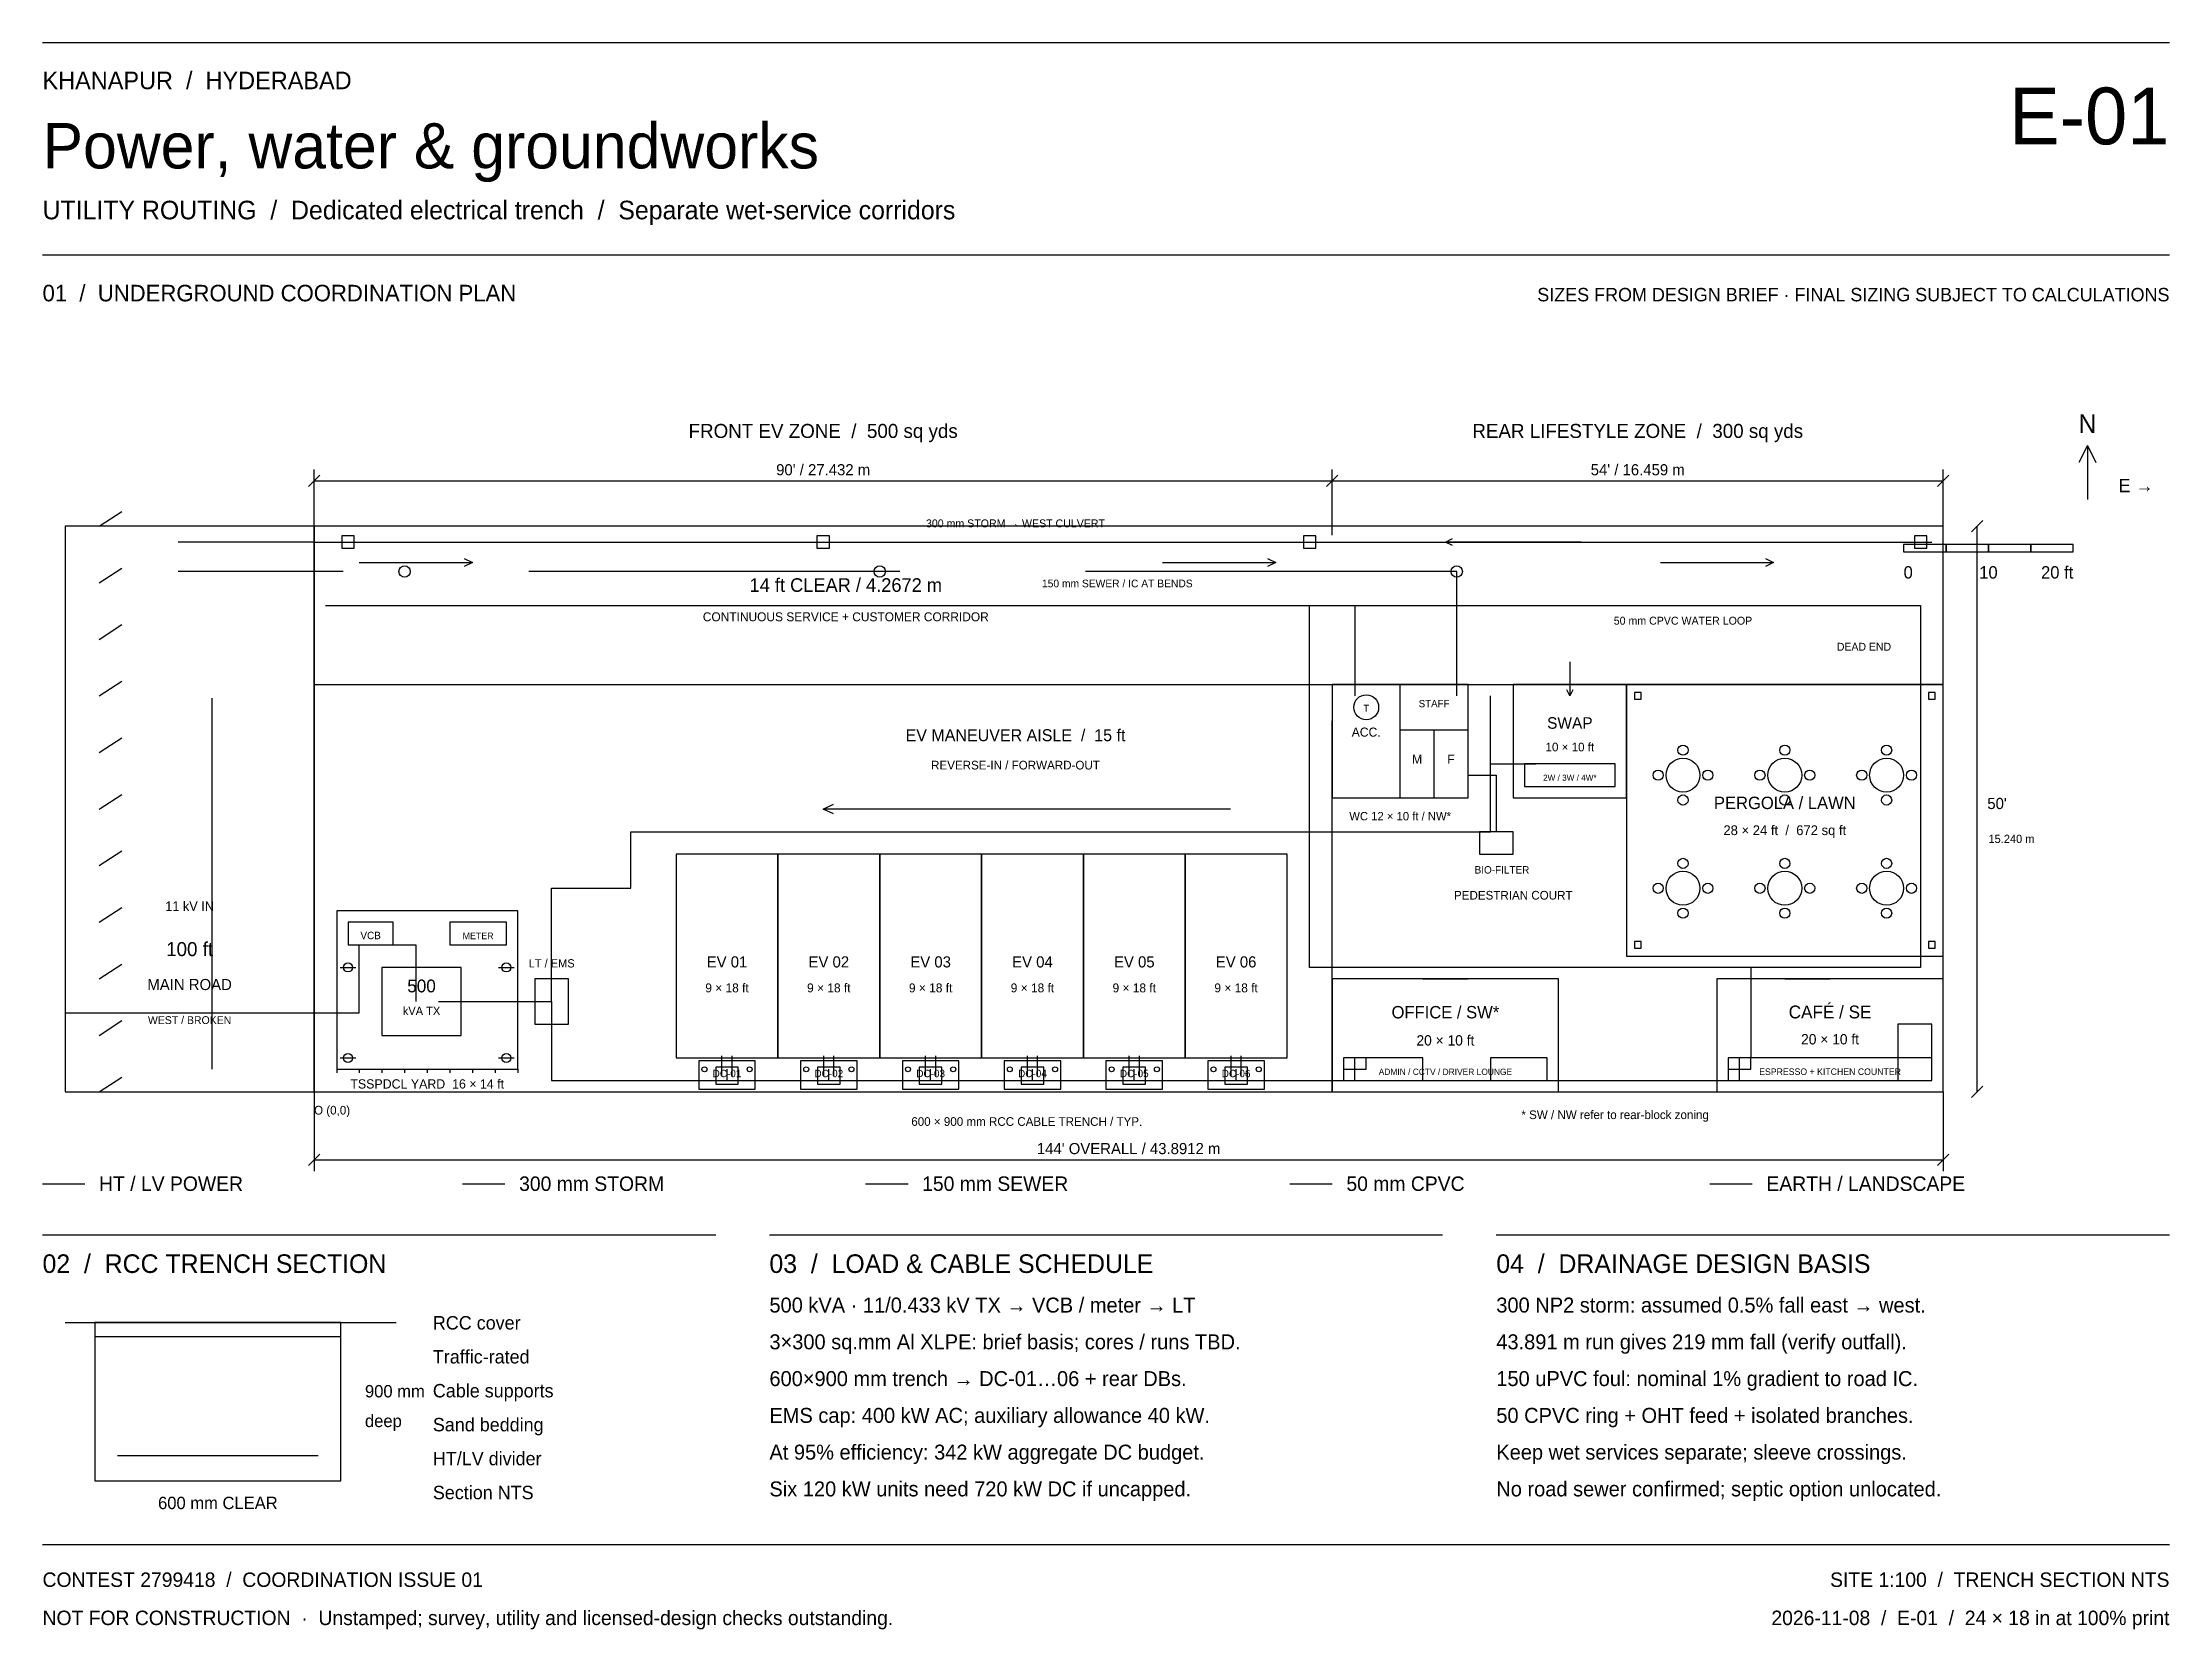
# Paper-space layout 'E-01' of a CAD drawing. Header units: millimetres. Extents: x 18 to 591, y 11 to 439.
import ezdxf
from ezdxf.enums import TextEntityAlignment as Align

# ---------------------------------------------------------------- set-up
doc = ezdxf.new("R2010")
doc.units = ezdxf.units.MM
doc.linetypes.add('DASHED', pattern=[150, 100, -50])
for name, color, linetype, lineweight, true_color in [('DIMENSIONS', 8, 'Continuous', 25, 0x526765), ('DRIVEWAY_14FT', 4, 'Continuous', 25, 0x15796f), ('EARTHING', 3, 'Continuous', 25, 0x63825c), ('EV_BAYS', 3, 'Continuous', 25, 0x15796f), ('FURNITURE', 8, 'Continuous', 25, 0x526765), ('HV_CABLE_TRENCH', 1, 'Continuous', 25, 0xb8562d), ('LANDSCAPE', 3, 'Continuous', 25, 0x63825c), ('PLOT_BOUNDARY', 7, 'Continuous', 25, 0x183335), ('PLUMBING_LAYOUT', 5, 'Continuous', 25, 0x296da0), ('REAR_CONTAINERS', 7, 'Continuous', 25, 0x183335), ('ROAD', 8, 'Continuous', 25, 0x526765), ('SEWER_LINE', 6, 'Continuous', 25, 0x79576f), ('STORM_DRAINAGE', 4, 'Continuous', 25, 0x15796f), ('TITLE_BLOCK', 7, 'Continuous', 25, 0x183335), ('TSSPDCL_YARD', 30, 'Continuous', 25, 0xb8562d), ('WATER_SUPPLY', 5, 'Continuous', 25, 0x296da0)]:
    doc.layers.add(name, color=color, linetype=linetype, lineweight=lineweight, true_color=true_color)

psp = doc.layouts.new('E-01')

# ---------------------------------------------------------------- linework, layer by layer
at = {"layer": 'DIMENSIONS'}
for p, q in [((89.916, 319.278), (92.964, 322.326)), ((91.44, 308.61), (91.44, 323.85)), ((364.236, 319.278), (367.284, 322.326)), ((364.236, 319.278), (367.284, 322.326)), ((365.76, 308.61), (365.76, 323.85)), ((528.828, 319.278), (531.876, 322.326)), ((530.352, 308.61), (530.352, 323.85)), ((91.44, 320.802), (365.76, 320.802)), ((365.76, 320.802), (530.352, 320.802)), ((537.972, 307.086), (541.02, 310.134)), ((539.496, 156.21), (539.496, 308.61)), ((91.44, 156.21), (91.44, 134.874)), ((530.352, 156.21), (530.352, 134.874)), ((537.972, 154.686), (541.02, 157.734)), ((89.916, 136.398), (92.964, 139.446)), ((91.44, 137.922), (530.352, 137.922)), ((528.828, 136.398), (531.876, 139.446))]:
    psp.add_line(p, q, dxfattribs=at)
at = {"layer": 'DIMENSIONS', "linetype": 'DASHED'}
psp.add_line((365.76, 156.21), (365.76, 308.61), dxfattribs=at)
at = {"layer": 'DRIVEWAY_14FT'}
for p, q in [((103.632, 298.8564), (134.112, 298.8564)), ((320.04, 298.8564), (350.52, 298.8564)), ((454.152, 298.8564), (484.632, 298.8564)), ((429.768, 272.034), (429.768, 262.89))]:
    psp.add_line(p, q, dxfattribs=at)
psp.add_lwpolyline([(91.44, 265.938), (530.352, 265.938), (530.352, 308.61), (91.44, 308.61)], close=True, dxfattribs=at)
for points in [[(131.9163, 299.917), (134.112, 298.8564), (131.9163, 297.7958)], [(348.3243, 299.917), (350.52, 298.8564), (348.3243, 297.7958)], [(482.4363, 299.917), (484.632, 298.8564), (482.4363, 297.7958)], [(430.5635, 264.5367), (429.768, 262.89), (428.9725, 264.5367)]]:
    psp.add_lwpolyline(points, dxfattribs=at)
at = {"layer": 'EARTHING'}
for p, q in [((98.4504, 189.738), (102.7176, 189.738)), ((141.1224, 189.738), (145.3896, 189.738)), ((98.4504, 165.354), (102.7176, 165.354)), ((141.1224, 165.354), (145.3896, 165.354))]:
    psp.add_line(p, q, dxfattribs=at)
for centre in [(100.584, 189.738), (143.256, 189.738), (100.584, 165.354), (143.256, 165.354)]:
    psp.add_circle(centre, 1.2192, dxfattribs=at)
at = {"layer": 'EV_BAYS'}
for p, q in [((338.328, 232.41), (228.6, 232.41)), ((201.3204, 160.4772), (201.3204, 165.9636)), ((204.0636, 160.4772), (204.0636, 165.9636)), ((228.7524, 160.4772), (228.7524, 165.9636)), ((231.4956, 160.4772), (231.4956, 165.9636)), ((256.1844, 160.4772), (256.1844, 165.9636)), ((258.9276, 160.4772), (258.9276, 165.9636)), ((283.6164, 160.4772), (283.6164, 165.9636)), ((286.3596, 160.4772), (286.3596, 165.9636)), ((311.0484, 160.4772), (311.0484, 165.9636)), ((313.7916, 160.4772), (313.7916, 165.9636)), ((338.4804, 160.4772), (338.4804, 165.9636)), ((341.2236, 160.4772), (341.2236, 165.9636))]:
    psp.add_line(p, q, dxfattribs=at)
psp.add_lwpolyline([(231.3446, 231.0842), (228.6, 232.41), (231.3446, 233.7358)], dxfattribs=at)
for points in [[(188.976, 165.354), (216.408, 165.354), (216.408, 220.218), (188.976, 220.218)], [(216.408, 165.354), (243.84, 165.354), (243.84, 220.218), (216.408, 220.218)], [(243.84, 165.354), (271.272, 165.354), (271.272, 220.218), (243.84, 220.218)], [(271.272, 165.354), (298.704, 165.354), (298.704, 220.218), (271.272, 220.218)], [(298.704, 165.354), (326.136, 165.354), (326.136, 220.218), (298.704, 220.218)], [(326.136, 165.354), (353.568, 165.354), (353.568, 220.218), (326.136, 220.218)], [(195.072, 156.972), (210.312, 156.972), (210.312, 164.592), (195.072, 164.592)], [(199.644, 158.3436), (205.74, 158.3436), (205.74, 162.9156), (199.644, 162.9156)], [(222.504, 156.972), (237.744, 156.972), (237.744, 164.592), (222.504, 164.592)], [(227.076, 158.3436), (233.172, 158.3436), (233.172, 162.9156), (227.076, 162.9156)], [(249.936, 156.972), (265.176, 156.972), (265.176, 164.592), (249.936, 164.592)], [(254.508, 158.3436), (260.604, 158.3436), (260.604, 162.9156), (254.508, 162.9156)], [(277.368, 156.972), (292.608, 156.972), (292.608, 164.592), (277.368, 164.592)], [(281.94, 158.3436), (288.036, 158.3436), (288.036, 162.9156), (281.94, 162.9156)], [(304.8, 156.972), (320.04, 156.972), (320.04, 164.592), (304.8, 164.592)], [(309.372, 158.3436), (315.468, 158.3436), (315.468, 162.9156), (309.372, 162.9156)], [(332.232, 156.972), (347.472, 156.972), (347.472, 164.592), (332.232, 164.592)], [(336.804, 158.3436), (342.9, 158.3436), (342.9, 162.9156), (336.804, 162.9156)]]:
    psp.add_lwpolyline(points, close=True, dxfattribs=at)
for centre in [(196.596, 162.306), (208.788, 162.306), (224.028, 162.306), (236.22, 162.306), (251.46, 162.306), (263.652, 162.306), (278.892, 162.306), (291.084, 162.306), (306.324, 162.306), (318.516, 162.306), (333.756, 162.306), (345.948, 162.306)]:
    psp.add_circle(centre, 0.6706, dxfattribs=at)
at = {"layer": 'FURNITURE'}
for points in [[(368.808, 159.258), (390.144, 159.258), (390.144, 165.354), (368.808, 165.354)], [(408.432, 159.258), (423.672, 159.258), (423.672, 165.354), (408.432, 165.354)]]:
    psp.add_lwpolyline(points, close=True, dxfattribs=at)
for centre, radius in [((460.248, 248.2596), 1.3716), ((487.68, 248.2596), 1.3716), ((515.112, 248.2596), 1.3716), ((453.5424, 241.554), 1.3716), ((460.248, 241.554), 4.572), ((466.9536, 241.554), 1.3716), ((480.9744, 241.554), 1.3716), ((487.68, 241.554), 4.572), ((494.3856, 241.554), 1.3716), ((508.4064, 241.554), 1.3716), ((515.112, 241.554), 4.572), ((521.8176, 241.554), 1.3716), ((460.248, 234.8484), 1.3716), ((487.68, 234.8484), 1.3716), ((515.112, 234.8484), 1.3716), ((460.248, 217.7796), 1.3716), ((487.68, 217.7796), 1.3716), ((515.112, 217.7796), 1.3716), ((453.5424, 211.074), 1.3716), ((460.248, 211.074), 4.572), ((466.9536, 211.074), 1.3716), ((480.9744, 211.074), 1.3716), ((487.68, 211.074), 4.572), ((494.3856, 211.074), 1.3716), ((508.4064, 211.074), 1.3716), ((515.112, 211.074), 4.572), ((521.8176, 211.074), 1.3716), ((460.248, 204.3684), 1.3716), ((487.68, 204.3684), 1.3716), ((515.112, 204.3684), 1.3716)]:
    psp.add_circle(centre, radius, dxfattribs=at)
at = {"layer": 'HV_CABLE_TRENCH'}
for p, q in [((408.432, 244.602), (420.624, 244.602)), ((202.692, 159.258), (202.692, 162.306)), ((230.124, 159.258), (230.124, 162.306)), ((257.556, 159.258), (257.556, 162.306)), ((284.988, 159.258), (284.988, 162.306)), ((312.42, 159.258), (312.42, 162.306)), ((339.852, 159.258), (339.852, 162.306)), ((371.856, 159.258), (371.856, 165.354)), ((475.488, 159.258), (475.488, 165.354))]:
    psp.add_line(p, q, dxfattribs=at)
for points in [[(155.448, 180.594), (155.448, 211.074), (176.784, 211.074), (176.784, 226.314), (408.432, 226.314), (408.432, 262.89)], [(24.384, 177.546), (103.632, 177.546), (103.632, 195.834), (118.872, 195.834), (118.872, 180.594)], [(124.968, 180.594), (155.448, 180.594), (155.448, 159.258), (527.304, 159.258)]]:
    psp.add_lwpolyline(points, dxfattribs=at)
for points in [[(150.876, 174.498), (160.02, 174.498), (160.02, 186.69), (150.876, 186.69)], [(368.808, 162.306), (374.904, 162.306), (374.904, 165.354), (368.808, 165.354)], [(472.44, 162.306), (478.536, 162.306), (478.536, 165.354), (472.44, 165.354)]]:
    psp.add_lwpolyline(points, close=True, dxfattribs=at)
at = {"layer": 'LANDSCAPE'}
for points in [[(445.008, 192.786), (530.352, 192.786), (530.352, 265.938), (445.008, 265.938)], [(447.1416, 261.9756), (448.9704, 261.9756), (448.9704, 263.8044), (447.1416, 263.8044)], [(526.3896, 261.9756), (528.2184, 261.9756), (528.2184, 263.8044), (526.3896, 263.8044)], [(447.1416, 194.9196), (448.9704, 194.9196), (448.9704, 196.7484), (447.1416, 196.7484)], [(526.3896, 194.9196), (528.2184, 194.9196), (528.2184, 196.7484), (526.3896, 196.7484)]]:
    psp.add_lwpolyline(points, close=True, dxfattribs=at)
at = {"layer": 'PLOT_BOUNDARY'}
psp.add_lwpolyline([(91.44, 156.21), (530.352, 156.21), (530.352, 308.61), (91.44, 308.61)], close=True, dxfattribs=at)
at = {"layer": 'PLUMBING_LAYOUT', "linetype": 'DASHED'}
psp.add_lwpolyline([(402.336, 241.554), (409.956, 241.554), (409.956, 226.314)], dxfattribs=at)
at = {"layer": 'PLUMBING_LAYOUT'}
psp.add_lwpolyline([(405.384, 220.218), (414.528, 220.218), (414.528, 226.314), (405.384, 226.314)], close=True, dxfattribs=at)
at = {"layer": 'REAR_CONTAINERS'}
for p, q in [((384.048, 235.458), (384.048, 265.938)), ((384.048, 253.746), (402.336, 253.746)), ((393.192, 235.458), (393.192, 253.746)), ((390.144, 186.69), (402.336, 186.69)), ((487.68, 186.69), (499.872, 186.69))]:
    psp.add_line(p, q, dxfattribs=at)
for points in [[(365.76, 235.458), (402.336, 235.458), (402.336, 265.938), (365.76, 265.938)], [(414.528, 235.458), (445.008, 235.458), (445.008, 265.938), (414.528, 265.938)], [(417.576, 238.506), (441.96, 238.506), (441.96, 244.602), (417.576, 244.602)], [(365.76, 156.21), (426.72, 156.21), (426.72, 186.69), (365.76, 186.69)], [(469.392, 156.21), (530.352, 156.21), (530.352, 186.69), (469.392, 186.69)], [(518.16, 159.258), (527.304, 159.258), (527.304, 174.498), (518.16, 174.498)], [(472.44, 159.258), (527.304, 159.258), (527.304, 165.354), (472.44, 165.354)]]:
    psp.add_lwpolyline(points, close=True, dxfattribs=at)
at = {"layer": 'ROAD'}
for p, q in [((33.528, 308.61), (39.624, 312.5724)), ((33.528, 293.37), (39.624, 297.3324)), ((33.528, 278.13), (39.624, 282.0924)), ((33.528, 262.89), (39.624, 266.8524)), ((33.528, 247.65), (39.624, 251.6124)), ((33.528, 232.41), (39.624, 236.3724)), ((33.528, 217.17), (39.624, 221.1324)), ((33.528, 201.93), (39.624, 205.8924)), ((33.528, 186.69), (39.624, 190.6524)), ((33.528, 171.45), (39.624, 175.4124)), ((33.528, 156.21), (39.624, 160.1724))]:
    psp.add_line(p, q, dxfattribs=at)
at = {"layer": 'ROAD', "linetype": 'DASHED'}
psp.add_line((64.008, 162.306), (64.008, 302.514), dxfattribs=at)
at = {"layer": 'ROAD'}
psp.add_lwpolyline([(24.384, 156.21), (91.44, 156.21), (91.44, 308.61), (24.384, 308.61)], close=True, dxfattribs=at)
at = {"layer": 'SEWER_LINE', "linetype": 'DASHED'}
psp.add_lwpolyline([(399.288, 262.89), (399.288, 296.418), (54.864, 296.418)], dxfattribs=at)
at = {"layer": 'SEWER_LINE'}
for centre in [(115.824, 296.418), (243.84, 296.418), (399.288, 296.418)]:
    psp.add_circle(centre, 1.524, dxfattribs=at)
at = {"layer": 'STORM_DRAINAGE'}
for p, q in [((91.44, 304.3428), (527.304, 304.3428)), ((432.816, 304.3428), (396.24, 304.3428))]:
    psp.add_line(p, q, dxfattribs=at)
for points in [[(91.44, 304.3428), (54.864, 304.3428)], [(398.1612, 303.4148), (396.24, 304.3428), (398.1612, 305.2708)]]:
    psp.add_lwpolyline(points, dxfattribs=at)
for points in [[(98.9076, 302.6664), (102.2604, 302.6664), (102.2604, 306.0192), (98.9076, 306.0192)], [(226.9236, 302.6664), (230.2764, 302.6664), (230.2764, 306.0192), (226.9236, 306.0192)], [(357.9876, 302.6664), (361.3404, 302.6664), (361.3404, 306.0192), (357.9876, 306.0192)], [(522.5796, 302.6664), (525.9324, 302.6664), (525.9324, 306.0192), (522.5796, 306.0192)]]:
    psp.add_lwpolyline(points, close=True, dxfattribs=at)
at = {"layer": 'TITLE_BLOCK'}
for p, q in [((18.288, 438.912), (591.312, 438.912)), ((18.288, 381.762), (591.312, 381.762)), ((569.214, 330.327), (566.928, 325.755)), ((569.214, 330.327), (569.214, 315.849)), ((569.214, 330.327), (571.5, 325.755)), ((18.288, 131.445), (29.718, 131.445)), ((131.445, 131.445), (142.875, 131.445)), ((240.03, 131.445), (251.46, 131.445)), ((354.33, 131.445), (365.76, 131.445)), ((467.487, 131.445), (478.917, 131.445)), ((18.288, 117.729), (199.644, 117.729)), ((214.122, 117.729), (395.478, 117.729)), ((409.956, 117.729), (591.312, 117.729)), ((24.384, 94.107), (113.538, 94.107)), ((38.481, 58.293), (92.583, 58.293)), ((18.288, 34.29), (591.312, 34.29))]:
    psp.add_line(p, q, dxfattribs=at)
for points in [[(519.684, 301.752), (531.114, 301.752), (531.114, 303.657), (519.684, 303.657)], [(531.114, 301.752), (542.544, 301.752), (542.544, 303.657), (531.114, 303.657)], [(542.544, 301.752), (553.974, 301.752), (553.974, 303.657), (542.544, 303.657)], [(553.974, 301.752), (565.404, 301.752), (565.404, 303.657), (553.974, 303.657)], [(32.385, 51.435), (98.679, 51.435), (98.679, 94.107), (32.385, 94.107)], [(32.385, 90.297), (98.679, 90.297), (98.679, 94.107), (32.385, 94.107)]]:
    psp.add_lwpolyline(points, close=True, dxfattribs=at)
at = {"layer": 'TSSPDCL_YARD'}
for p, q in [((97.536, 162.306), (97.536, 161.3916)), ((103.632, 162.306), (103.632, 161.3916)), ((109.728, 162.306), (109.728, 161.3916)), ((115.824, 162.306), (115.824, 161.3916)), ((121.92, 162.306), (121.92, 161.3916)), ((128.016, 162.306), (128.016, 161.3916)), ((134.112, 162.306), (134.112, 161.3916)), ((140.208, 162.306), (140.208, 161.3916)), ((146.304, 162.306), (146.304, 161.3916))]:
    psp.add_line(p, q, dxfattribs=at)
for points in [[(97.536, 162.306), (146.304, 162.306), (146.304, 204.978), (97.536, 204.978)], [(100.584, 195.834), (112.776, 195.834), (112.776, 201.93), (100.584, 201.93)], [(128.016, 195.834), (143.256, 195.834), (143.256, 201.93), (128.016, 201.93)], [(109.728, 171.45), (131.064, 171.45), (131.064, 189.738), (109.728, 189.738)]]:
    psp.add_lwpolyline(points, close=True, dxfattribs=at)
at = {"layer": 'WATER_SUPPLY'}
for p, q in [((371.856, 287.274), (371.856, 262.89)), ((478.536, 189.738), (478.536, 165.354))]:
    psp.add_line(p, q, dxfattribs=at)
psp.add_lwpolyline([(94.488, 287.274), (524.256, 287.274), (524.256, 189.738), (359.664, 189.738), (359.664, 287.274)], dxfattribs=at)
psp.add_circle((374.904, 259.842), 3.3528, dxfattribs=at)

# ---------------------------------------------------------------- texts
at = {"layer": 'TITLE_BLOCK'}
for s, height, p in [('KHANAPUR  /  HYDERABAD', 4.72821, (18.288, 426.339)), ('Power, water & groundworks', 12.23772, (18.288, 405.003)), ('UTILITY ROUTING  /  Dedicated electrical trench  /  Separate wet-service corridors', 5.00634, (18.288, 391.287)), ('01  /  UNDERGROUND COORDINATION PLAN', 4.45008, (18.288, 369.189)), ('E →', 3.61569, (577.596, 317.754)), ('0', 3.3376, (519.684, 294.513)), ("50'", 3.0038, (542.2392, 232.41)), ('15.240 m', 2.22504, (542.544, 223.266)), ('O (0,0)', 2.33629, (91.44, 150.114)), ('HT / LV POWER', 3.89382, (33.528, 129.54)), ('300 mm STORM', 3.89382, (146.685, 129.54)), ('150 mm SEWER', 3.89382, (255.27, 129.54)), ('50 mm CPVC', 3.89382, (369.57, 129.54)), ('EARTH / LANDSCAPE', 3.89382, (482.727, 129.54)), ('02  /  RCC TRENCH SECTION', 5.00634, (18.288, 107.442)), ('03  /  LOAD & CABLE SCHEDULE', 5.00634, (214.122, 107.442)), ('04  /  DRAINAGE DESIGN BASIS', 5.00634, (409.956, 107.442)), ('500 kVA · 11/0.433 kV TX → VCB / meter → LT', 4.032885, (214.122, 96.774)), ('300 NP2 storm: assumed 0.5% fall east → west.', 4.032885, (409.956, 96.774)), ('RCC cover', 3.61569, (123.444, 92.202)), ('Traffic-rated', 3.61569, (123.444, 83.058)), ('3×300 sq.mm Al XLPE: brief basis; cores / runs TBD.', 4.032885, (214.122, 86.868)), ('43.891 m run gives 219 mm fall (verify outfall).', 4.032885, (409.956, 86.868)), ('600×900 mm trench → DC-01…06 + rear DBs.', 4.032885, (214.122, 76.962)), ('150 uPVC foul: nominal 1% gradient to road IC.', 4.032885, (409.956, 76.962)), ('900 mm', 3.33756, (105.156, 73.914)), ('Cable supports', 3.61569, (123.444, 73.914)), ('deep', 3.33756, (105.156, 65.913)), ('EMS cap: 400 kW AC; auxiliary allowance 40 kW.', 4.032885, (214.122, 67.056)), ('50 CPVC ring + OHT feed + isolated branches.', 4.032885, (409.956, 67.056)), ('Sand bedding', 3.61569, (123.444, 64.77)), ('HT/LV divider', 3.61569, (123.444, 55.626)), ('At 95% efficiency: 342 kW aggregate DC budget.', 4.032885, (214.122, 57.15)), ('Keep wet services separate; sleeve crossings.', 4.032885, (409.956, 57.15)), ('Section NTS', 3.61569, (123.444, 46.482)), ('Six 120 kW units need 720 kW DC if uncapped.', 4.032885, (214.122, 47.244)), ('No road sewer confirmed; septic option unlocated.', 4.032885, (409.956, 47.244)), ('CONTEST 2799418  /  COORDINATION ISSUE 01', 3.89382, (18.288, 22.86)), ('NOT FOR CONSTRUCTION  ·  Unstamped; survey, utility and licensed-design checks outstanding.', 3.89382, (18.288, 12.573))]:
    psp.add_text(s, height=height, dxfattribs=at).set_placement(p)
for s, height, p in [('E-01', 15.29715, (591.312, 411.48)), ('SIZES FROM DESIGN BRIEF · FINAL SIZING SUBJECT TO CALCULATIONS', 3.61569, (591.312, 369.189)), ('20 ft', 3.33756, (565.404, 294.513)), ('SITE 1:100  /  TRENCH SECTION NTS', 3.89382, (591.312, 22.86)), ('2026-11-08  /  E-01  /  24 × 18 in at 100% print', 3.89382, (591.312, 12.573))]:
    psp.add_text(s, height=height, dxfattribs=at).set_placement(p, align=Align.RIGHT)
for s, height, p in [('N', 5.0063, (569.214, 333.756)), ('FRONT EV ZONE  /  500 sq yds', 3.782568, (228.6, 332.3844)), ('REAR LIFESTYLE ZONE  /  300 sq yds', 3.782568, (448.056, 332.3844)), ("90' / 27.432 m", 3.003804, (228.6, 322.326)), ("54' / 16.459 m", 3.003804, (448.056, 322.326)), ('300 mm STORM → WEST CULVERT', 2.136038, (280.416, 308.3052)), ('14 ft CLEAR / 4.2672 m', 3.671316, (234.696, 290.9316)), ('150 mm SEWER / IC AT BENDS', 2.069287, (307.848, 292.1508)), ('10', 3.33756, (542.544, 294.513)), ('CONTINUOUS SERVICE + CUSTOMER CORRIDOR', 2.403043, (234.696, 283.0068)), ('50 mm CPVC WATER LOOP', 2.136038, (460.248, 282.0924)), ('DEAD END', 2.11379, (509.016, 275.082)), ('T', 1.8913, (374.904, 258.6228)), ('STAFF', 1.95804, (393.192, 259.842)), ('EV MANEUVER AISLE  /  15 ft', 3.226308, (280.416, 250.698)), ('ACC.', 2.44754, (374.904, 251.9172)), ('SWAP', 3.11506, (429.768, 254.0508)), ('M', 2.4475, (388.62, 244.602)), ('F', 2.4475, (397.764, 244.602)), ('10 × 10 ft', 2.33629, (429.768, 247.9548)), ('REVERSE-IN / FORWARD-OUT', 2.336292, (280.416, 243.078)), ('2W / 3W / 4W*', 1.64653, (429.768, 240.03)), ('PERGOLA / LAWN', 3.33756, (487.68, 232.41)), ('WC 12 × 10 ft / NW*', 2.269541, (384.048, 229.362)), ('28 × 24 ft  /  672 sq ft', 2.625547, (487.68, 225.3996)), ('BIO-FILTER', 2.00254, (411.48, 215.0364)), ('11 kV IN', 2.5588, (57.912, 204.978)), ('PEDESTRIAN COURT', 2.336292, (414.528, 208.026)), ('100 ft', 3.78257, (57.912, 192.786)), ('VCB', 2.00254, (106.68, 197.358)), ('METER', 1.78003, (135.636, 197.358)), ('LT / EMS', 2.22504, (155.448, 189.738)), ('EV 01', 3.0038, (202.692, 189.738)), ('EV 02', 3.0038, (230.124, 189.738)), ('EV 03', 3.0038, (257.556, 189.738)), ('EV 04', 3.0038, (284.988, 189.738)), ('EV 05', 3.0038, (312.42, 189.738)), ('EV 06', 3.0038, (339.852, 189.738)), ('MAIN ROAD', 3.0038, (57.912, 183.642)), ('500', 3.44881, (120.396, 183.0324)), ('9 × 18 ft', 2.40304, (202.692, 183.0324)), ('9 × 18 ft', 2.40304, (230.124, 183.0324)), ('9 × 18 ft', 2.40304, (257.556, 183.0324)), ('9 × 18 ft', 2.40304, (284.988, 183.0324)), ('9 × 18 ft', 2.40304, (312.42, 183.0324)), ('9 × 18 ft', 2.40304, (339.852, 183.0324)), ('kVA TX', 2.22504, (120.396, 176.9364)), ('OFFICE / SW*', 3.33756, (396.24, 176.022)), ('CAFÉ / SE', 3.44881, (499.872, 176.022)), ('WEST / BROKEN', 2.113788, (57.912, 174.498)), ('20 × 10 ft', 2.7813, (499.872, 169.0116)), ('20 × 10 ft', 2.7813, (396.24, 168.7068)), ('DC-01', 2.00254, (202.692, 160.1724)), ('DC-02', 2.00254, (230.124, 160.1724)), ('DC-03', 2.00254, (257.556, 160.1724)), ('DC-04', 2.00254, (284.988, 160.1724)), ('DC-05', 2.00254, (312.42, 160.1724)), ('DC-06', 2.00254, (339.852, 160.1724)), ('ADMIN / CCTV / DRIVER LOUNGE', 1.69103, (396.24, 160.782)), ('ESPRESSO + KITCHEN COUNTER', 1.757782, (499.872, 160.782)), ('TSSPDCL YARD  16 × 14 ft', 2.492045, (121.92, 157.1244)), ('600 × 900 mm RCC CABLE TRENCH / TYP.', 2.336292, (283.464, 147.066)), ('* SW / NW refer to rear-block zoning', 2.336292, (441.96, 148.8948)), ("144' OVERALL / 43.8912 m", 3.003804, (310.896, 139.446)), ('600 mm CLEAR', 3.33756, (65.532, 43.815))]:
    psp.add_text(s, height=height, dxfattribs=at).set_placement(p, align=Align.CENTER)

doc.saveas('drawing.dxf')
